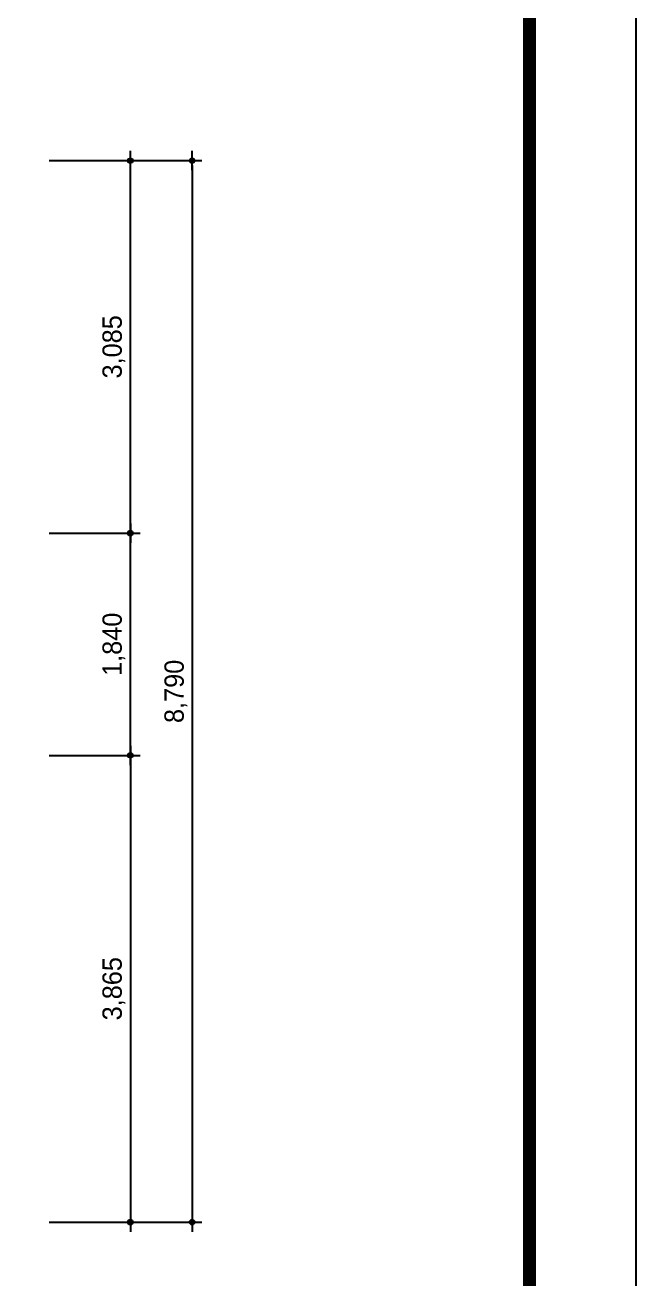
# Model space of a CAD drawing. Extents: x 62963 to 96603, y -130392 to -106632.
# Drawn here: x 91548 to 96603, y -122427 to -112045 of the extents above; entities that cross this region are included whole.
import ezdxf

# ---------------------------------------------------------------- set-up
doc = ezdxf.new("R2010")
doc.units = 0
doc.header["$LTSCALE"] = 50
doc.header["$MEASUREMENT"] = 0
doc.header["$PDMODE"] = 35
doc.header["$PDSIZE"] = -10
doc.layers.get('0').update_dxf_attribs({"linetype": 'CONTINUOUS'})
doc.layers.get('DEFPOINTS').update_dxf_attribs({"linetype": 'CONTINUOUS'})
for name, color, linetype in [('COR', 4, 'CONTINUOUS'), ('HAT', 5, 'CONTINUOUS'), ('SYM', 7, 'CONTINUOUS'), ('WAL', 3, 'CONTINUOUS')]:
    doc.layers.add(name, color=color, linetype=linetype)
doc.styles.add('GHS', font='HYWULM_0.TTF')
doc.styles.add('현창', font='HYWULM_0.TTF')
doc.dimstyles.new('STANDARD$0', dxfattribs={"dimscale": 30, "dimtxt": 3, "dimasz": 1, "dimexe": 2, "dimexo": 5, "dimgap": 0.9, "dimtad": 1, "dimtoh": 1, "dimdec": 4, "dimzin": 0, "dimdsep": 46, "dimlunit": 6, "dimtxsty": 'GHS', "dimblk1": 'DIMDOT', "dimblk2": 'DIMDOT', "dimsah": 1, "dimcen": 0.09, "dimadec": 0, "dimazin": 0, "dimtfac": 1, "dimtdec": 4, "dimtofl": 0, "dimtmove": 2, "dimatfit": 3, "dimldrblk": 'DIMDOT', "dimfxl": 1, "dimtolj": 1, "dimtzin": 0, "dimarcsym": 0})

# ---------------------------------------------------------------- blocks, each defined once
blk = doc.blocks.new('20')
at = {"layer": 'COR', "linetype": 'Continuous', "const_width": 270}
blk.add_lwpolyline([(230424, -2398), (230424, -57398), (308324, -57398), (308324, -2398)], close=True, dxfattribs=at)
at = {"layer": 'HAT'}
blk.add_line((310524, -198), (310524, -59598), dxfattribs=at)
blk = doc.blocks.new('DIMDOT')
at = {"linetype": 'Continuous'}
blk.add_line((-2, 0), (2, 0), dxfattribs=at)
for radius in [0.5, 0.25]:
    blk.add_circle((0, 0), radius, dxfattribs=at)
blk = doc.blocks.new('*D10')
at = {"layer": 'DEFPOINTS', "color": 0}
for p in [(91548, -113167), (91548, -121957), (92931, -121957)]:
    blk.add_point(p, dxfattribs=at)
at = {"layer": 'SYM', "color": 211, "lineweight": -2}
for p, q in [((91748, -113167), (93011, -113167)), ((92931, -113207), (92931, -121917)), ((91748, -121957), (93011, -121957))]:
    blk.add_line(p, q, dxfattribs=at)
at = {"layer": 'SYM', "color": 211, "lineweight": -2, "xscale": 40, "yscale": 40, "zscale": 40}
for p, rotation in [((92931, -113167), 90), ((92931, -121957), 270)]:
    blk.add_blockref('DIMDOT', p, dxfattribs=dict(at, rotation=rotation))
at = {"layer": 'SYM', "color": 0, "insert": (92796, -117562), "char_height": 160, "attachment_point": 5, "rotation": 90, "style": '현창'}
blk.add_mtext('\\A1;8,790', dxfattribs=at)
blk = doc.blocks.new('*D11')
at = {"layer": 'DEFPOINTS', "color": 0}
for p in [(91548, -113167), (92419, -113167), (91548, -116252)]:
    blk.add_point(p, dxfattribs=at)
at = {"layer": 'SYM', "color": 211, "lineweight": -2}
for p, q in [((91748, -113167), (92499, -113167)), ((92419, -116212), (92419, -113207)), ((91748, -116252), (92499, -116252))]:
    blk.add_line(p, q, dxfattribs=at)
at = {"layer": 'SYM', "color": 211, "lineweight": -2, "xscale": 40, "yscale": 40, "zscale": 40}
for p, rotation in [((92419, -113167), 90), ((92419, -116252), 270)]:
    blk.add_blockref('DIMDOT', p, dxfattribs=dict(at, rotation=rotation))
at = {"layer": 'SYM', "color": 0, "insert": (92283, -114709), "char_height": 160, "attachment_point": 5, "rotation": 90, "style": '현창'}
blk.add_mtext('\\A1;3,085', dxfattribs=at)
blk = doc.blocks.new('*D12')
at = {"layer": 'DEFPOINTS', "color": 0}
for p in [(91548, -116252), (92419, -116252), (91548, -118092)]:
    blk.add_point(p, dxfattribs=at)
at = {"layer": 'SYM', "color": 211, "lineweight": -2}
for p, q in [((91748, -116252), (92499, -116252)), ((92419, -118052), (92419, -116292)), ((91748, -118092), (92499, -118092))]:
    blk.add_line(p, q, dxfattribs=at)
at = {"layer": 'SYM', "color": 211, "lineweight": -2, "xscale": 40, "yscale": 40, "zscale": 40}
for p, rotation in [((92419, -116252), 90), ((92419, -118092), 270)]:
    blk.add_blockref('DIMDOT', p, dxfattribs=dict(at, rotation=rotation))
at = {"layer": 'SYM', "color": 0, "insert": (92283, -117172), "char_height": 160, "attachment_point": 5, "rotation": 90, "style": '현창'}
blk.add_mtext('\\A1;1,840', dxfattribs=at)
blk = doc.blocks.new('*D13')
at = {"layer": 'DEFPOINTS', "color": 0}
for p in [(91548, -118092), (91548, -121957), (92419, -121957)]:
    blk.add_point(p, dxfattribs=at)
at = {"layer": 'SYM', "color": 211, "lineweight": -2}
for p, q in [((91748, -118092), (92499, -118092)), ((92419, -118132), (92419, -121917)), ((91748, -121957), (92499, -121957))]:
    blk.add_line(p, q, dxfattribs=at)
at = {"layer": 'SYM', "color": 211, "lineweight": -2, "xscale": 40, "yscale": 40, "zscale": 40}
for p, rotation in [((92419, -118092), 90), ((92419, -121957), 270)]:
    blk.add_blockref('DIMDOT', p, dxfattribs=dict(at, rotation=rotation))
at = {"layer": 'SYM', "color": 0, "insert": (92283, -120024), "char_height": 160, "attachment_point": 5, "rotation": 90, "style": '현창'}
blk.add_mtext('\\A1;3,865', dxfattribs=at)

msp = doc.modelspace()

# ---------------------------------------------------------------- block references
at = {"layer": 'WAL', "xscale": 0.4000000000232831, "yscale": 0.4000000000232831, "zscale": 0.4000000000000001}
msp.add_blockref('20', (-27607.11815, -106552.9127), dxfattribs=at)

# ---------------------------------------------------------------- dimensions: what is measured, and where the dimension line sits
at = {"layer": 'SYM'}
for base, p1, p2, angle, picture, middle in [((92931.10703, -121956.91752), (91547.97816, -113166.91752), (91547.97816, -121956.91752), 90, '*D10', (92795.55443, -117561.91752)), ((92418.9881, -113166.91752), (91547.97816, -116251.91752), (91547.97816, -113166.91752), 90, '*D11', (92283.43551, -114709.41752)), ((92418.9881, -116251.91752), (91547.97816, -118091.91752), (91547.97816, -116251.91752), 90, '*D12', (92283.43551, -117171.91752)), ((92418.9881, -121956.91752), (91547.97816, -118091.91752), (91547.97816, -121956.91752), 270, '*D13', (92283.43551, -120024.41752))]:
    dim = msp.add_linear_dim(base=base, p1=p1, p2=p2, angle=angle, dimstyle='STANDARD$0', override={"dimscale": 40, "dimtxt": 4, "dimgap": 1, "dimtoh": 0, "dimdle": 2, "dimclrd": 211, "dimclre": 211, "dimtix": 1, "dimtofl": 1}, dxfattribs=at)
    dim.commit()
    dim.dimension.update_dxf_attribs({"geometry": picture, "text_midpoint": middle})

doc.saveas('drawing.dxf')
